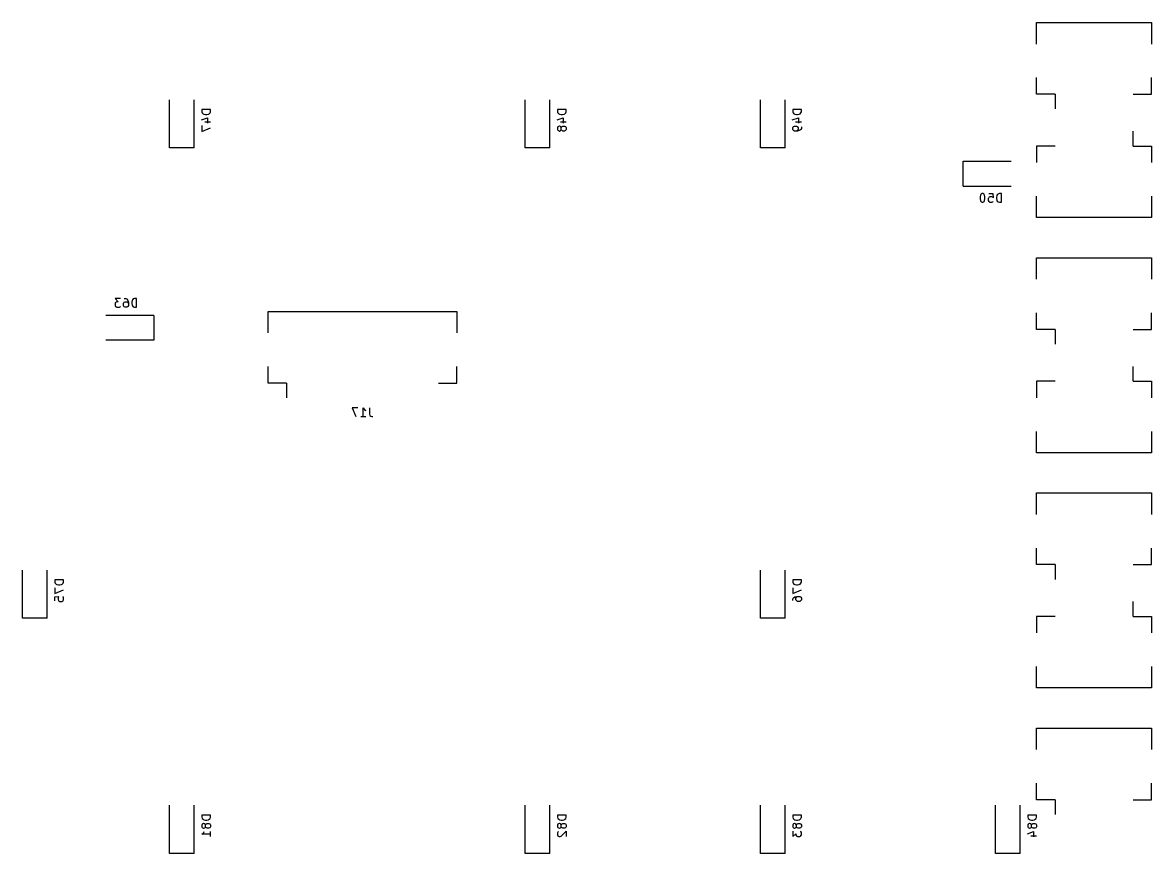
# Model space of a CAD drawing. Extents: x -20 to 349, y -102 to 34.
# Drawn here: x 257.5 to 349, y -102.3 to -35 of the extents above; entities that cross this region are included whole.
import ezdxf

# ---------------------------------------------------------------- set-up
doc = ezdxf.new("R2010")
doc.units = 0
doc.layers.add('BLACK', color=7, linetype='CONTINUOUS')

msp = doc.modelspace()

# ---------------------------------------------------------------- linework, layer by layer
at = {"layer": 'BLACK', "linetype": 'CONTINUOUS'}
for p, q in [((339.675, -36.7025), (339.675, -34.9625)), ((339.675, -34.9625), (348.975, -34.9625)), ((348.975, -34.9625), (348.975, -36.7025)), ((339.675, -40.7625), (339.675, -39.4225)), ((348.975, -40.7625), (348.975, -39.4225)), ((341.165, -40.7625), (339.675, -40.7625)), ((341.165, -40.7625), (341.165, -41.9625)), ((347.485, -40.7625), (348.975, -40.7625)), ((269.438, -45.1125), (269.438, -41.2125)), ((271.438, -45.1125), (271.438, -41.2125)), ((272.754, -42.0125), (272.054, -42.0125)), ((272.054, -42.0125), (272.054, -42.1792)), ((272.754, -42.1792), (272.754, -42.0125)), ((298.25, -45.1125), (298.25, -41.2125)), ((300.25, -45.1125), (300.25, -41.2125)), ((301.567, -42.0125), (300.867, -42.0125)), ((300.867, -42.0125), (300.867, -42.1792)), ((301.567, -42.1792), (301.567, -42.0125)), ((317.3, -45.1125), (317.3, -41.2125)), ((319.3, -45.1125), (319.3, -41.2125)), ((320.617, -42.0125), (319.917, -42.0125)), ((319.917, -42.0125), (319.917, -42.1792)), ((320.617, -42.1792), (320.617, -42.0125)), ((272.021, -42.8458), (272.521, -42.6792)), ((272.054, -42.1792), (272.087, -42.2792)), ((272.087, -42.2792), (272.154, -42.3458)), ((272.154, -42.3458), (272.221, -42.3792)), ((272.221, -42.3792), (272.354, -42.4125)), ((272.354, -42.4125), (272.454, -42.4125)), ((272.454, -42.4125), (272.587, -42.3792)), ((272.521, -42.6792), (272.521, -43.1125)), ((272.587, -42.3792), (272.654, -42.3458)), ((272.654, -42.3458), (272.721, -42.2792)), ((272.721, -42.2792), (272.754, -42.1792)), ((300.833, -42.8458), (301.333, -42.6792)), ((300.867, -42.1792), (300.9, -42.2792)), ((300.9, -42.2792), (300.967, -42.3458)), ((300.967, -42.3458), (301.033, -42.3792)), ((301.033, -42.3792), (301.167, -42.4125)), ((301.167, -42.4125), (301.267, -42.4125)), ((301.267, -42.4125), (301.4, -42.3792)), ((301.333, -42.6792), (301.333, -43.1125)), ((301.4, -42.3792), (301.467, -42.3458)), ((301.467, -42.3458), (301.533, -42.2792)), ((301.533, -42.2792), (301.567, -42.1792)), ((319.883, -42.8458), (320.383, -42.6792)), ((319.917, -42.1792), (319.95, -42.2792)), ((319.95, -42.2792), (320.017, -42.3458)), ((320.017, -42.3458), (320.083, -42.3792)), ((320.083, -42.3792), (320.217, -42.4125)), ((320.217, -42.4125), (320.317, -42.4125)), ((320.317, -42.4125), (320.45, -42.3792)), ((320.383, -42.6792), (320.383, -43.1125)), ((320.45, -42.3792), (320.517, -42.3458)), ((320.517, -42.3458), (320.583, -42.2792)), ((320.583, -42.2792), (320.617, -42.1792)), ((272.054, -43.3125), (272.054, -43.7792)), ((272.054, -43.7792), (272.754, -43.4792)), ((272.287, -43.0125), (272.754, -43.0125)), ((300.9, -43.4125), (300.867, -43.4792)), ((300.867, -43.4792), (300.867, -43.6125)), ((300.867, -43.6125), (300.9, -43.6792)), ((300.933, -43.3792), (300.9, -43.4125)), ((300.9, -43.6792), (300.933, -43.7125)), ((301, -43.3458), (300.933, -43.3792)), ((300.933, -43.7125), (301, -43.7458)), ((301.033, -43.3458), (301, -43.3458)), ((301, -43.7458), (301.033, -43.7458)), ((301.1, -43.3792), (301.033, -43.3458)), ((301.033, -43.7458), (301.1, -43.7125)), ((301.1, -43.0125), (301.567, -43.0125)), ((301.133, -43.4125), (301.1, -43.3792)), ((301.1, -43.7125), (301.133, -43.6792)), ((301.167, -43.4792), (301.133, -43.4125)), ((301.133, -43.6792), (301.167, -43.6125)), ((301.167, -43.4792), (301.2, -43.4125)), ((301.167, -43.6125), (301.167, -43.4792)), ((301.2, -43.6792), (301.167, -43.6125)), ((301.2, -43.4125), (301.233, -43.3792)), ((301.233, -43.7125), (301.2, -43.6792)), ((301.233, -43.3792), (301.3, -43.3458)), ((301.3, -43.7458), (301.233, -43.7125)), ((301.3, -43.3458), (301.433, -43.3458)), ((301.433, -43.7458), (301.3, -43.7458)), ((301.433, -43.3458), (301.5, -43.3792)), ((301.5, -43.7125), (301.433, -43.7458)), ((301.5, -43.3792), (301.533, -43.4125)), ((301.533, -43.6792), (301.5, -43.7125)), ((301.533, -43.4125), (301.567, -43.4792)), ((301.567, -43.6125), (301.533, -43.6792)), ((301.567, -43.4792), (301.567, -43.6125)), ((319.917, -43.4792), (319.95, -43.4125)), ((319.917, -43.6125), (319.917, -43.4792)), ((319.95, -43.6792), (319.917, -43.6125)), ((319.95, -43.4125), (319.983, -43.3792)), ((319.983, -43.7125), (319.95, -43.6792)), ((319.983, -43.3792), (320.05, -43.3458)), ((320.05, -43.7458), (319.983, -43.7125)), ((320.05, -43.3458), (320.217, -43.3458)), ((320.317, -43.7458), (320.05, -43.7458)), ((320.15, -43.0125), (320.617, -43.0125)), ((320.217, -43.3458), (320.283, -43.3792)), ((320.283, -43.7125), (320.217, -43.7458)), ((320.283, -43.3792), (320.317, -43.4125)), ((320.317, -43.6792), (320.283, -43.7125)), ((320.317, -43.4125), (320.35, -43.4792)), ((320.35, -43.6125), (320.317, -43.6792)), ((320.45, -43.7125), (320.317, -43.7458)), ((320.35, -43.4792), (320.35, -43.6125)), ((320.55, -43.6458), (320.45, -43.7125)), ((320.583, -43.6125), (320.55, -43.6458)), ((320.617, -43.5458), (320.583, -43.6125)), ((320.617, -43.4125), (320.617, -43.5458)), ((347.485, -44.9625), (347.485, -43.7625)), ((271.438, -45.1125), (269.438, -45.1125)), ((300.25, -45.1125), (298.25, -45.1125)), ((319.3, -45.1125), (317.3, -45.1125)), ((339.675, -44.9625), (339.675, -46.3025)), ((341.165, -44.9625), (339.675, -44.9625)), ((347.485, -44.9625), (348.975, -44.9625)), ((348.975, -44.9625), (348.975, -46.3025)), ((333.725, -48.2), (333.725, -46.2)), ((333.725, -46.2), (337.625, -46.2)), ((333.725, -48.2), (337.625, -48.2)), ((335.125, -48.95), (335.092, -49.0833)), ((335.092, -49.0833), (335.092, -49.25)), ((335.092, -49.25), (335.125, -49.3833)), ((335.158, -48.8833), (335.125, -48.95)), ((335.192, -48.85), (335.158, -48.8833)), ((335.258, -48.8167), (335.192, -48.85)), ((335.325, -48.8167), (335.258, -48.8167)), ((335.392, -48.85), (335.325, -48.8167)), ((335.425, -48.8833), (335.392, -48.85)), ((335.458, -48.95), (335.425, -48.8833)), ((335.492, -49.0833), (335.458, -48.95)), ((335.458, -49.3833), (335.492, -49.25)), ((335.492, -49.25), (335.492, -49.0833)), ((335.792, -49.15), (335.758, -49.2167)), ((335.758, -49.2167), (335.758, -49.3833)), ((335.792, -48.8167), (336.125, -48.8167)), ((335.825, -49.1167), (335.792, -49.15)), ((335.892, -49.0833), (335.825, -49.1167)), ((336.058, -49.0833), (335.892, -49.0833)), ((336.125, -49.1167), (336.058, -49.0833)), ((336.125, -48.8167), (336.158, -49.15)), ((336.158, -49.15), (336.125, -49.1167)), ((336.458, -48.9833), (336.425, -49.1167)), ((336.425, -49.1167), (336.425, -49.2167)), ((336.425, -49.2167), (336.458, -49.35)), ((336.492, -48.9167), (336.458, -48.9833)), ((336.458, -49.35), (336.492, -49.4167)), ((336.558, -48.85), (336.492, -48.9167)), ((336.658, -48.8167), (336.558, -48.85)), ((336.825, -48.8167), (336.658, -48.8167)), ((336.825, -49.5167), (336.825, -48.8167)), ((339.675, -50.7625), (339.675, -49.0225)), ((348.975, -49.0225), (348.975, -50.7625)), ((335.125, -49.3833), (335.158, -49.45)), ((335.158, -49.45), (335.192, -49.4833)), ((335.192, -49.4833), (335.258, -49.5167)), ((335.258, -49.5167), (335.325, -49.5167)), ((335.325, -49.5167), (335.392, -49.4833)), ((335.392, -49.4833), (335.425, -49.45)), ((335.425, -49.45), (335.458, -49.3833)), ((335.758, -49.3833), (335.792, -49.45)), ((335.792, -49.45), (335.825, -49.4833)), ((335.825, -49.4833), (335.892, -49.5167)), ((335.892, -49.5167), (336.058, -49.5167)), ((336.058, -49.5167), (336.125, -49.4833)), ((336.125, -49.4833), (336.158, -49.45)), ((336.492, -49.4167), (336.558, -49.4833)), ((336.558, -49.4833), (336.658, -49.5167)), ((336.658, -49.5167), (336.825, -49.5167)), ((348.975, -50.7625), (339.675, -50.7625)), ((339.675, -54.0125), (348.975, -54.0125)), ((339.675, -55.7525), (339.675, -54.0125)), ((348.975, -54.0125), (348.975, -55.7525)), ((265.47, -57.3167), (265.037, -57.3167)), ((265.037, -57.3167), (265.27, -57.5833)), ((265.17, -57.5833), (265.103, -57.6167)), ((265.27, -57.5833), (265.17, -57.5833)), ((265.77, -57.3167), (265.903, -57.3167)), ((265.77, -57.6167), (265.837, -57.5833)), ((265.837, -57.5833), (265.97, -57.5833)), ((265.903, -57.3167), (265.97, -57.35)), ((265.97, -57.35), (266.003, -57.3833)), ((265.97, -57.5833), (266.037, -57.6167)), ((266.003, -57.3833), (266.07, -57.4833)), ((266.07, -57.4833), (266.103, -57.6167)), ((266.403, -57.4833), (266.37, -57.6167)), ((266.437, -57.4167), (266.403, -57.4833)), ((266.503, -57.35), (266.437, -57.4167)), ((266.603, -57.3167), (266.503, -57.35)), ((266.77, -57.3167), (266.603, -57.3167)), ((266.77, -58.0167), (266.77, -57.3167)), ((265.07, -57.65), (265.037, -57.7167)), ((265.037, -57.7167), (265.037, -57.8833)), ((265.037, -57.8833), (265.07, -57.95)), ((265.103, -57.6167), (265.07, -57.65)), ((265.07, -57.95), (265.103, -57.9833)), ((265.103, -57.9833), (265.17, -58.0167)), ((265.17, -58.0167), (265.37, -58.0167)), ((265.37, -58.0167), (265.437, -57.9833)), ((265.437, -57.9833), (265.47, -57.95)), ((265.703, -57.7167), (265.737, -57.65)), ((265.703, -57.8833), (265.703, -57.7167)), ((265.737, -57.95), (265.703, -57.8833)), ((265.737, -57.65), (265.77, -57.6167)), ((265.77, -57.9833), (265.737, -57.95)), ((265.837, -58.0167), (265.77, -57.9833)), ((265.97, -58.0167), (265.837, -58.0167)), ((266.037, -57.9833), (265.97, -58.0167)), ((266.037, -57.6167), (266.07, -57.65)), ((266.07, -57.95), (266.037, -57.9833)), ((266.07, -57.65), (266.103, -57.7167)), ((266.103, -57.8833), (266.07, -57.95)), ((266.103, -57.6167), (266.103, -57.8833)), ((266.37, -57.6167), (266.37, -57.7167)), ((266.37, -57.7167), (266.403, -57.85)), ((266.403, -57.85), (266.437, -57.9167)), ((266.437, -57.9167), (266.503, -57.9833)), ((266.503, -57.9833), (266.603, -58.0167)), ((266.603, -58.0167), (266.77, -58.0167)), ((277.414, -58.3625), (292.714, -58.3625)), ((277.414, -60.1025), (277.414, -58.3625)), ((292.714, -58.3625), (292.714, -60.1025)), ((339.675, -59.8125), (339.675, -58.4725)), ((348.975, -59.8125), (348.975, -58.4725)), ((268.17, -58.7), (264.27, -58.7)), ((268.17, -58.7), (268.17, -60.7)), ((341.165, -59.8125), (339.675, -59.8125)), ((341.165, -59.8125), (341.165, -61.0125)), ((347.485, -59.8125), (348.975, -59.8125)), ((268.17, -60.7), (264.27, -60.7)), ((277.414, -64.1625), (277.414, -62.8225)), ((292.714, -64.1625), (292.714, -62.8225)), ((347.485, -64.0125), (347.485, -62.8125)), ((278.904, -64.1625), (277.414, -64.1625)), ((278.904, -64.1625), (278.904, -65.3625)), ((291.224, -64.1625), (292.714, -64.1625)), ((341.165, -64.0125), (339.675, -64.0125)), ((339.675, -64.0125), (339.675, -65.3525)), ((347.485, -64.0125), (348.975, -64.0125)), ((348.975, -64.0125), (348.975, -65.3525)), ((284.697, -66.1792), (284.231, -66.1792)), ((284.231, -66.1792), (284.531, -66.8792)), ((285.131, -66.8792), (285.131, -66.1792)), ((285.131, -66.1792), (285.197, -66.2792)), ((285.197, -66.2792), (285.264, -66.3458)), ((285.264, -66.3458), (285.331, -66.3792)), ((285.631, -66.1792), (285.631, -66.6792)), ((285.631, -66.6792), (285.664, -66.7792)), ((284.931, -66.8792), (285.331, -66.8792)), ((285.664, -66.7792), (285.731, -66.8458)), ((285.731, -66.8458), (285.831, -66.8792)), ((285.831, -66.8792), (285.897, -66.8792)), ((339.675, -69.8125), (339.675, -68.0725)), ((348.975, -68.0725), (348.975, -69.8125)), ((348.975, -69.8125), (339.675, -69.8125)), ((339.675, -73.0625), (348.975, -73.0625)), ((339.675, -74.8025), (339.675, -73.0625)), ((348.975, -73.0625), (348.975, -74.8025)), ((339.675, -78.8625), (339.675, -77.5225)), ((348.975, -78.8625), (348.975, -77.5225)), ((257.531, -83.2125), (257.531, -79.3125)), ((259.531, -83.2125), (259.531, -79.3125)), ((317.3, -83.2125), (317.3, -79.3125)), ((319.3, -83.2125), (319.3, -79.3125)), ((341.165, -78.8625), (339.675, -78.8625)), ((341.165, -78.8625), (341.165, -80.0625)), ((347.485, -78.8625), (348.975, -78.8625)), ((260.848, -80.1125), (260.148, -80.1125)), ((260.148, -80.1125), (260.148, -80.2792)), ((260.148, -80.2792), (260.181, -80.3792)), ((260.181, -80.3792), (260.248, -80.4458)), ((260.248, -80.4458), (260.315, -80.4792)), ((260.681, -80.4792), (260.748, -80.4458)), ((260.748, -80.4458), (260.815, -80.3792)), ((260.815, -80.3792), (260.848, -80.2792)), ((260.848, -80.2792), (260.848, -80.1125)), ((320.617, -80.1125), (319.917, -80.1125)), ((319.917, -80.1125), (319.917, -80.2792)), ((319.917, -80.2792), (319.95, -80.3792)), ((319.95, -80.3792), (320.017, -80.4458)), ((320.017, -80.4458), (320.083, -80.4792)), ((320.45, -80.4792), (320.517, -80.4458)), ((320.517, -80.4458), (320.583, -80.3792)), ((320.583, -80.3792), (320.617, -80.2792)), ((320.617, -80.2792), (320.617, -80.1125)), ((260.148, -80.7458), (260.148, -81.2125)), ((260.148, -81.2125), (260.848, -80.9125)), ((260.315, -80.4792), (260.448, -80.5125)), ((260.448, -80.5125), (260.548, -80.5125)), ((260.548, -80.5125), (260.681, -80.4792)), ((319.917, -80.7458), (319.917, -81.2125)), ((319.917, -81.2125), (320.617, -80.9125)), ((320.083, -80.4792), (320.217, -80.5125)), ((320.217, -80.5125), (320.317, -80.5125)), ((320.317, -80.5125), (320.45, -80.4792)), ((260.148, -81.4792), (260.481, -81.4458)), ((260.148, -81.8125), (260.148, -81.4792)), ((260.448, -81.4792), (260.415, -81.5458)), ((260.415, -81.5458), (260.415, -81.7125)), ((260.415, -81.7125), (260.448, -81.7792)), ((260.481, -81.4458), (260.448, -81.4792)), ((260.448, -81.7792), (260.481, -81.8125)), ((260.481, -81.8125), (260.548, -81.8458)), ((260.548, -81.8458), (260.715, -81.8458)), ((260.715, -81.8458), (260.781, -81.8125)), ((260.815, -81.4792), (260.781, -81.4458)), ((260.781, -81.8125), (260.815, -81.7792)), ((260.848, -81.5458), (260.815, -81.4792)), ((260.815, -81.7792), (260.848, -81.7125)), ((260.848, -81.7125), (260.848, -81.5458)), ((319.917, -81.6458), (319.95, -81.5792)), ((319.917, -81.7792), (319.917, -81.6458)), ((319.95, -81.5792), (319.983, -81.5458)), ((319.983, -81.5458), (320.083, -81.4792)), ((320.083, -81.4792), (320.217, -81.4458)), ((320.183, -81.5792), (320.217, -81.5125)), ((320.183, -81.7125), (320.183, -81.5792)), ((320.217, -81.7792), (320.183, -81.7125)), ((320.217, -81.4458), (320.483, -81.4458)), ((320.217, -81.5125), (320.25, -81.4792)), ((320.25, -81.8125), (320.217, -81.7792)), ((320.25, -81.4792), (320.317, -81.4458)), ((320.317, -81.8458), (320.25, -81.8125)), ((320.483, -81.8458), (320.317, -81.8458)), ((320.483, -81.4458), (320.55, -81.4792)), ((320.55, -81.8125), (320.483, -81.8458)), ((320.55, -81.4792), (320.583, -81.5125)), ((320.583, -81.7792), (320.55, -81.8125)), ((320.583, -81.5125), (320.617, -81.5792)), ((320.617, -81.7125), (320.583, -81.7792)), ((320.617, -81.5792), (320.617, -81.7125)), ((347.485, -83.0625), (347.485, -81.8625)), ((259.531, -83.2125), (257.531, -83.2125)), ((319.3, -83.2125), (317.3, -83.2125)), ((339.675, -83.0625), (339.675, -84.4025)), ((341.165, -83.0625), (339.675, -83.0625)), ((347.485, -83.0625), (348.975, -83.0625)), ((348.975, -83.0625), (348.975, -84.4025)), ((339.675, -88.8625), (339.675, -87.1225)), ((348.975, -87.1225), (348.975, -88.8625)), ((348.975, -88.8625), (339.675, -88.8625)), ((339.675, -92.1125), (348.975, -92.1125)), ((339.675, -93.8525), (339.675, -92.1125)), ((348.975, -92.1125), (348.975, -93.8525)), ((339.675, -97.9125), (339.675, -96.5725)), ((348.975, -97.9125), (348.975, -96.5725)), ((269.438, -102.262), (269.438, -98.3625)), ((271.438, -102.262), (271.438, -98.3625)), ((298.25, -102.262), (298.25, -98.3625)), ((300.25, -102.262), (300.25, -98.3625)), ((317.3, -102.262), (317.3, -98.3625)), ((319.3, -102.262), (319.3, -98.3625)), ((336.35, -102.262), (336.35, -98.3625)), ((338.35, -102.262), (338.35, -98.3625)), ((341.165, -97.9125), (339.675, -97.9125)), ((341.165, -97.9125), (341.165, -99.1125)), ((347.485, -97.9125), (348.975, -97.9125)), ((272.754, -99.1625), (272.054, -99.1625)), ((272.054, -99.1625), (272.054, -99.3292)), ((272.054, -99.3292), (272.087, -99.4292)), ((272.087, -99.4292), (272.154, -99.4958)), ((272.154, -99.4958), (272.221, -99.5292)), ((272.221, -99.5292), (272.354, -99.5625)), ((272.354, -99.5625), (272.454, -99.5625)), ((272.454, -99.5625), (272.587, -99.5292)), ((272.587, -99.5292), (272.654, -99.4958)), ((272.654, -99.4958), (272.721, -99.4292)), ((272.721, -99.4292), (272.754, -99.3292)), ((272.754, -99.3292), (272.754, -99.1625)), ((301.567, -99.1625), (300.867, -99.1625)), ((300.867, -99.1625), (300.867, -99.3292)), ((300.867, -99.3292), (300.9, -99.4292)), ((300.9, -99.4292), (300.967, -99.4958)), ((300.967, -99.4958), (301.033, -99.5292)), ((301.033, -99.5292), (301.167, -99.5625)), ((301.167, -99.5625), (301.267, -99.5625)), ((301.267, -99.5625), (301.4, -99.5292)), ((301.4, -99.5292), (301.467, -99.4958)), ((301.467, -99.4958), (301.533, -99.4292)), ((301.533, -99.4292), (301.567, -99.3292)), ((301.567, -99.3292), (301.567, -99.1625)), ((320.617, -99.1625), (319.917, -99.1625)), ((319.917, -99.1625), (319.917, -99.3292)), ((319.917, -99.3292), (319.95, -99.4292)), ((319.95, -99.4292), (320.017, -99.4958)), ((320.017, -99.4958), (320.083, -99.5292)), ((320.083, -99.5292), (320.217, -99.5625)), ((320.217, -99.5625), (320.317, -99.5625)), ((320.317, -99.5625), (320.45, -99.5292)), ((320.45, -99.5292), (320.517, -99.4958)), ((320.517, -99.4958), (320.583, -99.4292)), ((320.583, -99.4292), (320.617, -99.3292)), ((320.617, -99.3292), (320.617, -99.1625)), ((339.667, -99.1625), (338.967, -99.1625)), ((338.967, -99.1625), (338.967, -99.3292)), ((338.967, -99.3292), (339, -99.4292)), ((339, -99.4292), (339.067, -99.4958)), ((339.067, -99.4958), (339.133, -99.5292)), ((339.133, -99.5292), (339.267, -99.5625)), ((339.267, -99.5625), (339.367, -99.5625)), ((339.367, -99.5625), (339.5, -99.5292)), ((339.5, -99.5292), (339.567, -99.4958)), ((339.567, -99.4958), (339.633, -99.4292)), ((339.633, -99.4292), (339.667, -99.3292)), ((339.667, -99.3292), (339.667, -99.1625)), ((272.087, -99.8958), (272.054, -99.9625)), ((272.054, -99.9625), (272.054, -100.096)), ((272.054, -100.096), (272.087, -100.162)), ((272.121, -99.8625), (272.087, -99.8958)), ((272.087, -100.162), (272.121, -100.196)), ((272.188, -99.8292), (272.121, -99.8625)), ((272.121, -100.196), (272.188, -100.229)), ((272.154, -100.629), (272.221, -100.562)), ((272.221, -99.8292), (272.188, -99.8292)), ((272.188, -100.229), (272.221, -100.229)), ((272.287, -99.8625), (272.221, -99.8292)), ((272.221, -100.229), (272.287, -100.196)), ((272.221, -100.562), (272.254, -100.496)), ((272.321, -99.8958), (272.287, -99.8625)), ((272.287, -100.196), (272.321, -100.162)), ((272.354, -99.9625), (272.321, -99.8958)), ((272.321, -100.162), (272.354, -100.096)), ((272.354, -99.9625), (272.387, -99.8958)), ((272.354, -100.096), (272.354, -99.9625)), ((272.387, -100.162), (272.354, -100.096)), ((272.387, -99.8958), (272.421, -99.8625)), ((272.421, -100.196), (272.387, -100.162)), ((272.421, -99.8625), (272.488, -99.8292)), ((272.488, -100.229), (272.421, -100.196)), ((272.488, -99.8292), (272.621, -99.8292)), ((272.621, -100.229), (272.488, -100.229)), ((272.621, -99.8292), (272.688, -99.8625)), ((272.688, -100.196), (272.621, -100.229)), ((272.688, -99.8625), (272.721, -99.8958)), ((272.721, -100.162), (272.688, -100.196)), ((272.721, -99.8958), (272.754, -99.9625)), ((272.754, -100.096), (272.721, -100.162)), ((272.754, -99.9625), (272.754, -100.096)), ((272.754, -100.896), (272.754, -100.496)), ((300.9, -99.8958), (300.867, -99.9625)), ((300.867, -99.9625), (300.867, -100.096)), ((300.867, -100.096), (300.9, -100.162)), ((300.9, -100.529), (300.867, -100.596)), ((300.933, -99.8625), (300.9, -99.8958)), ((300.9, -100.162), (300.933, -100.196)), ((300.933, -100.496), (300.9, -100.529)), ((301, -99.8292), (300.933, -99.8625)), ((300.933, -100.196), (301, -100.229)), ((301.033, -99.8292), (301, -99.8292)), ((301, -100.229), (301.033, -100.229)), ((301.1, -99.8625), (301.033, -99.8292)), ((301.033, -100.229), (301.1, -100.196)), ((301.133, -99.8958), (301.1, -99.8625)), ((301.1, -100.196), (301.133, -100.162)), ((301.167, -99.9625), (301.133, -99.8958)), ((301.133, -100.162), (301.167, -100.096)), ((301.167, -99.9625), (301.2, -99.8958)), ((301.167, -100.096), (301.167, -99.9625)), ((301.2, -100.162), (301.167, -100.096)), ((301.167, -100.862), (301.567, -100.462)), ((301.2, -99.8958), (301.233, -99.8625)), ((301.233, -100.196), (301.2, -100.162)), ((301.233, -99.8625), (301.3, -99.8292)), ((301.3, -100.229), (301.233, -100.196)), ((301.3, -99.8292), (301.433, -99.8292)), ((301.433, -100.229), (301.3, -100.229)), ((301.433, -99.8292), (301.5, -99.8625)), ((301.5, -100.196), (301.433, -100.229)), ((301.5, -99.8625), (301.533, -99.8958)), ((301.533, -100.162), (301.5, -100.196)), ((301.533, -99.8958), (301.567, -99.9625)), ((301.567, -100.096), (301.533, -100.162)), ((301.567, -99.9625), (301.567, -100.096)), ((301.567, -100.462), (301.567, -100.896)), ((319.95, -99.8958), (319.917, -99.9625)), ((319.917, -99.9625), (319.917, -100.096)), ((319.917, -100.096), (319.95, -100.162)), ((319.917, -100.462), (319.917, -100.896)), ((319.983, -99.8625), (319.95, -99.8958)), ((319.95, -100.162), (319.983, -100.196)), ((320.05, -99.8292), (319.983, -99.8625)), ((319.983, -100.196), (320.05, -100.229)), ((320.083, -99.8292), (320.05, -99.8292)), ((320.05, -100.229), (320.083, -100.229)), ((320.15, -99.8625), (320.083, -99.8292)), ((320.083, -100.229), (320.15, -100.196)), ((320.183, -99.8958), (320.15, -99.8625)), ((320.15, -100.196), (320.183, -100.162)), ((320.217, -99.9625), (320.183, -99.8958)), ((320.183, -100.162), (320.217, -100.096)), ((320.217, -99.9625), (320.25, -99.8958)), ((320.217, -100.096), (320.217, -99.9625)), ((320.25, -100.162), (320.217, -100.096)), ((320.25, -99.8958), (320.283, -99.8625)), ((320.283, -100.196), (320.25, -100.162)), ((320.283, -99.8625), (320.35, -99.8292)), ((320.35, -100.229), (320.283, -100.196)), ((320.35, -99.8292), (320.483, -99.8292)), ((320.483, -100.229), (320.35, -100.229)), ((320.483, -99.8292), (320.55, -99.8625)), ((320.55, -100.196), (320.483, -100.229)), ((320.55, -99.8625), (320.583, -99.8958)), ((320.583, -100.162), (320.55, -100.196)), ((320.583, -100.496), (320.55, -100.462)), ((320.583, -99.8958), (320.617, -99.9625)), ((320.617, -100.096), (320.583, -100.162)), ((320.617, -100.562), (320.583, -100.496)), ((320.617, -99.9625), (320.617, -100.096)), ((320.617, -100.762), (320.617, -100.562)), ((338.933, -100.662), (339.433, -100.496)), ((339, -99.8958), (338.967, -99.9625)), ((338.967, -99.9625), (338.967, -100.096)), ((338.967, -100.096), (339, -100.162)), ((339.033, -99.8625), (339, -99.8958)), ((339, -100.162), (339.033, -100.196)), ((339.1, -99.8292), (339.033, -99.8625)), ((339.033, -100.196), (339.1, -100.229)), ((339.133, -99.8292), (339.1, -99.8292)), ((339.1, -100.229), (339.133, -100.229)), ((339.2, -99.8625), (339.133, -99.8292)), ((339.133, -100.229), (339.2, -100.196)), ((339.233, -99.8958), (339.2, -99.8625)), ((339.2, -100.196), (339.233, -100.162)), ((339.267, -99.9625), (339.233, -99.8958)), ((339.233, -100.162), (339.267, -100.096)), ((339.267, -99.9625), (339.3, -99.8958)), ((339.267, -100.096), (339.267, -99.9625)), ((339.3, -100.162), (339.267, -100.096)), ((339.3, -99.8958), (339.333, -99.8625)), ((339.333, -100.196), (339.3, -100.162)), ((339.333, -99.8625), (339.4, -99.8292)), ((339.4, -100.229), (339.333, -100.196)), ((339.4, -99.8292), (339.533, -99.8292)), ((339.533, -100.229), (339.4, -100.229)), ((339.433, -100.496), (339.433, -100.929)), ((339.533, -99.8292), (339.6, -99.8625)), ((339.6, -100.196), (339.533, -100.229)), ((339.6, -99.8625), (339.633, -99.8958)), ((339.633, -100.162), (339.6, -100.196)), ((339.633, -99.8958), (339.667, -99.9625)), ((339.667, -100.096), (339.633, -100.162)), ((339.667, -99.9625), (339.667, -100.096)), ((272.054, -100.696), (272.154, -100.629)), ((272.754, -100.696), (272.054, -100.696)), ((300.867, -100.596), (300.867, -100.762)), ((300.867, -100.762), (300.9, -100.829)), ((300.9, -100.829), (300.933, -100.862)), ((300.933, -100.862), (301, -100.896)), ((301, -100.896), (301.067, -100.896)), ((301.067, -100.896), (301.167, -100.862)), ((319.917, -100.896), (320.183, -100.662)), ((320.183, -100.662), (320.183, -100.762)), ((320.183, -100.762), (320.217, -100.829)), ((320.217, -100.829), (320.25, -100.862)), ((320.25, -100.862), (320.317, -100.896)), ((320.317, -100.896), (320.483, -100.896)), ((320.483, -100.896), (320.55, -100.862)), ((320.55, -100.862), (320.583, -100.829)), ((320.583, -100.829), (320.617, -100.762)), ((339.2, -100.829), (339.667, -100.829)), ((271.438, -102.262), (269.438, -102.262)), ((300.25, -102.262), (298.25, -102.262)), ((319.3, -102.262), (317.3, -102.262)), ((338.35, -102.262), (336.35, -102.262))]:
    msp.add_line(p, q, dxfattribs=at)

doc.saveas('drawing.dxf')
